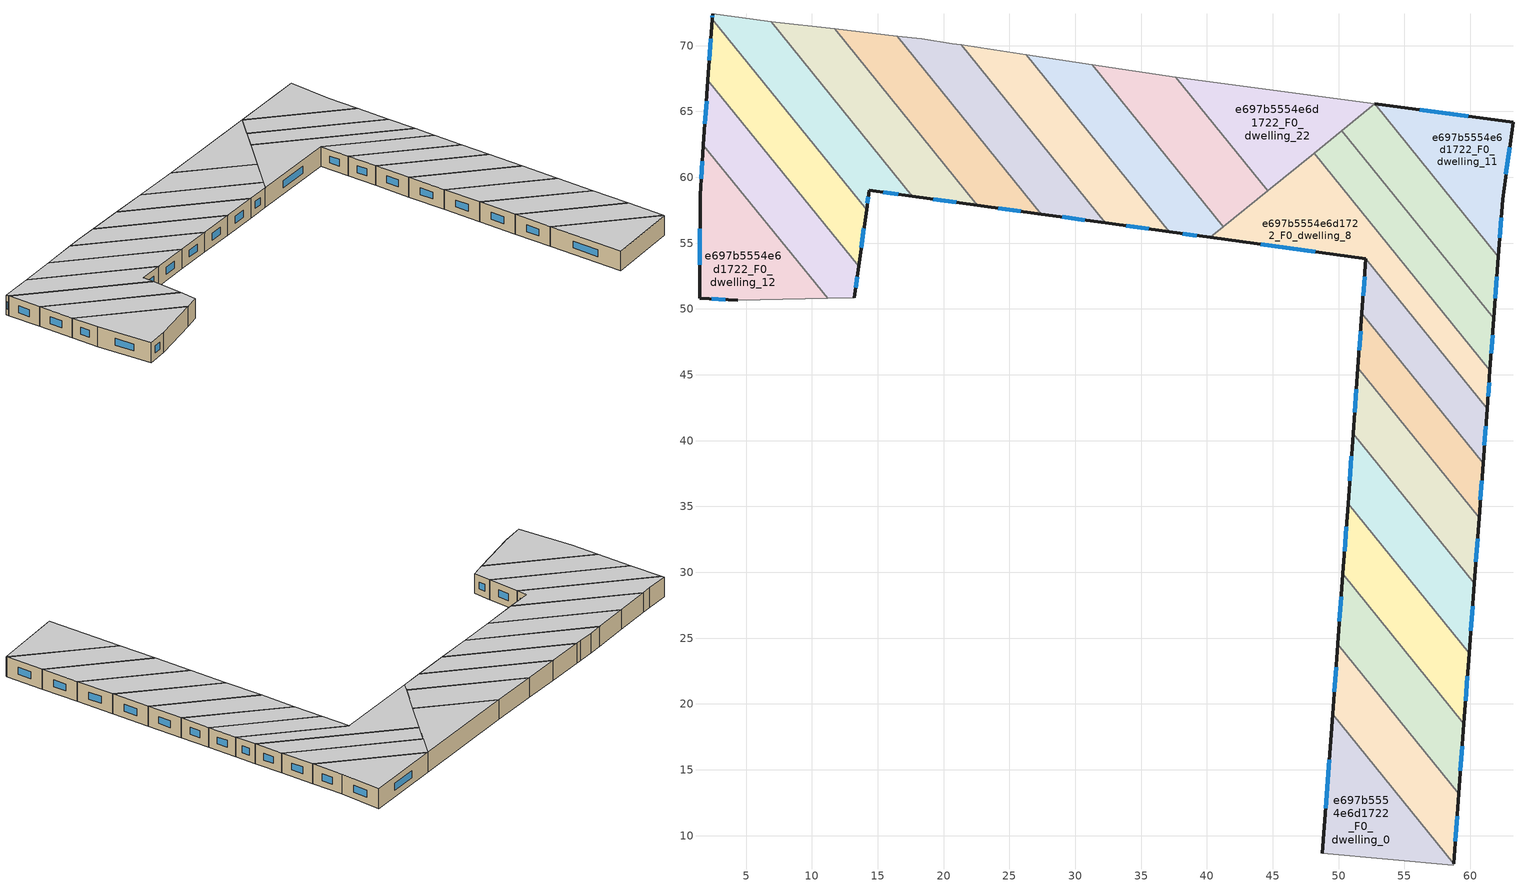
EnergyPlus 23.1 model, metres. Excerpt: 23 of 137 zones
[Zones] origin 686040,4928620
e697b5554e6d1722_F0_dwelling_0
 floor ground (EU_floor_Construction): 49.54,19.21 58.73,7.86 58.72,7.76 48.77,8.65 z0
 wall outside (EU_wall_Construction): 49.54,19.21 48.77,8.65 z0:3
 wall to e697b5554e6d1722_F0_dwelling_1 (EU_wall_Construction): 58.73,7.86 49.54,19.21 z0:3
 wall adiabatic (EU_wall_Construction): 48.77,8.65 58.72,7.76 58.73,7.86 z0:3
 window (EU_Window_Construction): 49.29,15.77 49.02,12.08 z0.98:2.02
 ceiling to e697b5554e6d1722_F1_dwelling_0 (EU_floor_Construction): 58.72,7.76 58.73,7.86 49.54,19.21 48.77,8.65 z3
e697b5554e6d1722_F0_dwelling_1
 floor ground (EU_floor_Construction): 49.93,24.54 59.12,13.19 58.73,7.86 49.54,19.21 z0
 wall outside (EU_wall_Construction): 58.73,7.86 59.12,13.19 / 49.93,24.54 49.54,19.21 z0:3
 wall to e697b5554e6d1722_F0_dwelling_2 (EU_wall_Construction): 59.12,13.19 49.93,24.54 z0:3
 window (EU_Window_Construction): 58.86,9.59 58.99,11.46 / 49.81,22.81 49.67,20.94 z0.98:2.02
 ceiling to e697b5554e6d1722_F1_dwelling_1 (EU_floor_Construction): 58.73,7.86 59.12,13.19 49.93,24.54 49.54,19.21 z3
e697b5554e6d1722_F0_dwelling_10
 floor ground (EU_floor_Construction): 52.75,65.57 62.13,53.98 61.78,49.3 50.25,63.54 z0
 wall outside (EU_wall_Construction): 61.78,49.3 62.13,53.98 z0:3
 wall to e697b5554e6d1722_F0_dwelling_11 (EU_wall_Construction): 62.13,53.98 52.75,65.57 z0:3
 wall to e697b5554e6d1722_F0_dwelling_9 (EU_wall_Construction): 50.25,63.54 61.78,49.3 z0:3
 wall to e697b5554e6d1722_F0_dwelling_22 (EU_wall_Construction): 52.75,65.57 50.25,63.54 z0:3
 window (EU_Window_Construction): 61.9,50.82 62.02,52.46 z0.98:2.02
 ceiling to e697b5554e6d1722_F1_dwelling_10 (EU_floor_Construction): 61.78,49.3 62.13,53.98 52.75,65.57 50.25,63.54 z3
e697b5554e6d1722_F0_dwelling_11
 floor ground (EU_floor_Construction): 63.24,64.17 62.45,58.34 62.13,53.98 52.75,65.57 z0
 wall outside (EU_wall_Construction): 62.13,53.98 62.45,58.34 63.24,64.17 52.76,65.57 z0:3
 window (EU_Window_Construction): 59.83,64.62 56.17,65.11 / 62.71,60.24 62.98,62.27 / 62.23,55.4 62.35,56.93 z0.98:2.02
 ceiling to e697b5554e6d1722_F1_dwelling_11 (EU_floor_Construction): 62.13,53.98 62.45,58.34 63.24,64.17 52.75,65.57 z3
e697b5554e6d1722_F0_dwelling_12
 floor ground (EU_floor_Construction): 1.76,62.45 11.19,50.8 4.36,50.66 1.46,50.83 1.5,58.65 z0
 wall outside (EU_wall_Construction): 1.76,62.45 1.5,58.65 1.46,50.83 4.36,50.66 z0:3
 wall to e697b5554e6d1722_F0_dwelling_13 (EU_wall_Construction): 11.19,50.8 1.76,62.45 z0:3
 wall adiabatic (EU_wall_Construction): 4.36,50.66 11.19,50.8 z0:3
 window (EU_Window_Construction): 1.68,61.21 1.59,59.88 / 2.4,50.77 3.42,50.71 / 1.49,56.1 1.47,53.37 z0.98:2.02
 ceiling to e697b5554e6d1722_F1_dwelling_12 (EU_floor_Construction): 11.19,50.8 1.76,62.45 1.5,58.65 1.46,50.83 4.36,50.66 z3
e697b5554e6d1722_F0_dwelling_13
 floor ground (EU_floor_Construction): 2.1,67.38 13.55,53.24 13.22,50.85 11.19,50.8 1.76,62.45 z0
 wall outside (EU_wall_Construction): 2.1,67.38 1.76,62.45 / 13.22,50.85 13.55,53.24 z0:3
 wall to e697b5554e6d1722_F0_dwelling_14 (EU_wall_Construction): 13.55,53.24 2.1,67.38 z0:3
 wall adiabatic (EU_wall_Construction): 11.19,50.8 13.22,50.85 z0:3
 window (EU_Window_Construction): 1.99,65.77 1.87,64.05 / 13.33,51.62 13.44,52.46 z0.98:2.02
 ceiling to e697b5554e6d1722_F1_dwelling_13 (EU_floor_Construction): 13.22,50.85 13.55,53.24 2.1,67.38 1.76,62.45 11.19,50.8 z3
e697b5554e6d1722_F0_dwelling_14
 floor ground (EU_floor_Construction): 2.42,72.01 14.15,57.53 13.55,53.24 2.1,67.38 z0
 wall outside (EU_wall_Construction): 13.55,53.24 14.15,57.53 / 2.42,72.01 2.1,67.38 z0:3
 wall to e697b5554e6d1722_F0_dwelling_15 (EU_wall_Construction): 14.15,57.53 2.42,72.01 z0:3
 window (EU_Window_Construction): 13.75,54.63 13.95,56.14 / 2.32,70.51 2.21,68.89 z0.98:2.02
 ceiling to e697b5554e6d1722_F1_dwelling_14 (EU_floor_Construction): 13.55,53.24 14.15,57.53 2.42,72.01 2.1,67.38 z3
e697b5554e6d1722_F0_dwelling_15
 floor ground (EU_floor_Construction): 6.89,71.83 17.63,58.56 14.35,59.02 14.15,57.53 2.42,72.01 2.45,72.42 5.53,71.99 z0
 wall outside (EU_wall_Construction): 2.45,72.42 2.42,72.01 / 14.15,57.53 14.35,59.02 17.63,58.56 z0:3
 wall adiabatic (EU_wall_Construction): 6.89,71.83 5.53,71.99 2.45,72.42 z0:3
 wall to e697b5554e6d1722_F0_dwelling_16 (EU_wall_Construction): 17.63,58.56 6.89,71.83 z0:3
 window (EU_Window_Construction): 2.44,72.29 2.43,72.15 / 15.42,58.87 16.56,58.71 / 14.21,58.02 14.28,58.53 z0.98:2.02
 ceiling to e697b5554e6d1722_F1_dwelling_15 (EU_floor_Construction): 17.63,58.56 6.89,71.83 5.53,71.99 2.45,72.42 2.42,72.01 14.15,57.53 14.35,59.02 z3
e697b5554e6d1722_F0_dwelling_16
 floor ground (EU_floor_Construction): 11.71,71.27 22.55,57.88 17.63,58.56 6.89,71.83 z0
 wall outside (EU_wall_Construction): 17.63,58.56 22.55,57.88 z0:3
 wall to e697b5554e6d1722_F0_dwelling_17 (EU_wall_Construction): 22.55,57.88 11.71,71.27 z0:3
 wall adiabatic (EU_wall_Construction): 11.71,71.27 6.89,71.83 z0:3
 window (EU_Window_Construction): 19.23,58.34 20.95,58.1 z0.98:2.02
 ceiling to e697b5554e6d1722_F1_dwelling_16 (EU_floor_Construction): 22.55,57.88 11.71,71.27 6.89,71.83 17.63,58.56 z3
e697b5554e6d1722_F0_dwelling_17
 floor ground (EU_floor_Construction): 16.49,70.72 27.43,57.21 22.55,57.88 11.71,71.27 z0
 wall outside (EU_wall_Construction): 22.55,57.88 27.43,57.21 z0:3
 wall to e697b5554e6d1722_F0_dwelling_18 (EU_wall_Construction): 27.43,57.21 16.49,70.72 z0:3
 wall adiabatic (EU_wall_Construction): 16.49,70.72 11.71,71.27 z0:3
 window (EU_Window_Construction): 24.14,57.66 25.85,57.42 z0.98:2.02
 ceiling to e697b5554e6d1722_F1_dwelling_17 (EU_floor_Construction): 27.43,57.21 16.49,70.72 11.71,71.27 22.55,57.88 z3
e697b5554e6d1722_F0_dwelling_18
 floor ground (EU_floor_Construction): 21.34,70.05 32.28,56.53 27.43,57.21 16.49,70.72 18.35,70.51 20.64,70.16 z0
 wall outside (EU_wall_Construction): 27.43,57.21 32.28,56.53 z0:3
 wall adiabatic (EU_wall_Construction): 21.34,70.05 20.64,70.16 18.35,70.51 16.49,70.72 z0:3
 wall to e697b5554e6d1722_F0_dwelling_19 (EU_wall_Construction): 32.28,56.53 21.34,70.05 z0:3
 window (EU_Window_Construction): 29.01,56.99 30.7,56.75 z0.98:2.02
 ceiling to e697b5554e6d1722_F1_dwelling_18 (EU_floor_Construction): 32.28,56.53 21.34,70.05 20.64,70.16 18.35,70.51 16.49,70.72 27.43,57.21 z3
e697b5554e6d1722_F0_dwelling_19
 floor ground (EU_floor_Construction): 26.26,69.31 37.15,55.86 32.28,56.53 21.34,70.05 z0
 wall outside (EU_wall_Construction): 32.28,56.53 37.15,55.86 z0:3
 wall to e697b5554e6d1722_F0_dwelling_20 (EU_wall_Construction): 37.15,55.86 26.26,69.31 z0:3
 wall adiabatic (EU_wall_Construction): 26.26,69.31 21.34,70.05 z0:3
 window (EU_Window_Construction): 33.86,56.32 35.56,56.08 z0.98:2.02
 ceiling to e697b5554e6d1722_F1_dwelling_19 (EU_floor_Construction): 37.15,55.86 26.26,69.31 21.34,70.05 32.28,56.53 z3
e697b5554e6d1722_F0_dwelling_2
 floor ground (EU_floor_Construction): 50.32,29.87 59.51,18.52 59.12,13.19 49.93,24.54 z0
 wall outside (EU_wall_Construction): 59.12,13.19 59.51,18.52 / 50.32,29.87 49.93,24.54 z0:3
 wall to e697b5554e6d1722_F0_dwelling_3 (EU_wall_Construction): 59.51,18.52 50.32,29.87 z0:3
 window (EU_Window_Construction): 59.25,14.92 59.39,16.78 / 50.2,28.14 50.06,26.28 z0.98:2.02
 ceiling to e697b5554e6d1722_F1_dwelling_2 (EU_floor_Construction): 59.12,13.19 59.51,18.52 50.32,29.87 49.93,24.54 z3
e697b5554e6d1722_F0_dwelling_20
 floor ground (EU_floor_Construction): 31.28,68.56 41.24,56.25 40.23,55.43 37.15,55.86 26.26,69.31 z0
 wall outside (EU_wall_Construction): 37.15,55.86 40.23,55.43 z0:3
 wall adiabatic (EU_wall_Construction): 31.28,68.56 26.26,69.31 z0:3
 wall to e697b5554e6d1722_F0_dwelling_21 (EU_wall_Construction): 41.24,56.25 31.28,68.56 z0:3
 wall to e697b5554e6d1722_F0_dwelling_8 (EU_wall_Construction): 40.23,55.43 41.24,56.25 z0:3
 window (EU_Window_Construction): 38.15,55.72 39.23,55.57 z0.98:2.02
 ceiling to e697b5554e6d1722_F1_dwelling_20 (EU_floor_Construction): 41.24,56.25 31.28,68.56 26.26,69.31 37.15,55.86 40.23,55.43 z3
e697b5554e6d1722_F0_dwelling_21
 floor ground (EU_floor_Construction): 37.61,67.61 44.6,58.97 41.24,56.25 31.28,68.56 z0
 wall to e697b5554e6d1722_F0_dwelling_22 (EU_wall_Construction): 44.6,58.97 37.61,67.61 z0:3
 wall adiabatic (EU_wall_Construction): 37.61,67.61 31.28,68.56 z0:3
 wall to e697b5554e6d1722_F0_dwelling_8 (EU_wall_Construction): 41.24,56.25 44.6,58.97 z0:3
 ceiling to e697b5554e6d1722_F1_dwelling_21 (EU_floor_Construction): 44.6,58.97 37.61,67.61 31.28,68.56 41.24,56.25 z3
e697b5554e6d1722_F0_dwelling_22
 floor ground (EU_floor_Construction): 52.76,65.57 44.6,58.97 37.61,67.61 z0
 wall adiabatic (EU_wall_Construction): 52.76,65.57 37.62,67.61 z0:3
 wall to e697b5554e6d1722_F0_dwelling_9 (EU_wall_Construction): 48.15,61.84 50.25,63.54 z0:3
 wall to e697b5554e6d1722_F0_dwelling_8 (EU_wall_Construction): 44.6,58.97 48.15,61.84 z0:3
 ceiling to e697b5554e6d1722_F1_dwelling_22 (EU_floor_Construction): 52.76,65.57 37.62,67.61 44.6,58.97 z3
e697b5554e6d1722_F0_dwelling_3
 floor ground (EU_floor_Construction): 50.71,35.2 59.91,23.84 59.51,18.52 50.32,29.87 z0
 wall outside (EU_wall_Construction): 59.51,18.52 59.91,23.84 / 50.71,35.2 50.32,29.87 z0:3
 wall to e697b5554e6d1722_F0_dwelling_4 (EU_wall_Construction): 59.91,23.84 50.71,35.2 z0:3
 window (EU_Window_Construction): 59.64,20.25 59.78,22.11 / 50.59,33.47 50.45,31.61 z0.98:2.02
 ceiling to e697b5554e6d1722_F1_dwelling_3 (EU_floor_Construction): 59.51,18.52 59.91,23.84 50.71,35.2 50.32,29.87 z3
e697b5554e6d1722_F0_dwelling_4
 floor ground (EU_floor_Construction): 51.1,40.53 60.3,29.17 59.91,23.84 50.71,35.2 z0
 wall outside (EU_wall_Construction): 59.91,23.84 60.3,29.17 / 51.1,40.53 50.71,35.2 z0:3
 wall to e697b5554e6d1722_F0_dwelling_5 (EU_wall_Construction): 60.3,29.17 51.1,40.53 z0:3
 window (EU_Window_Construction): 60.03,25.57 60.17,27.44 / 50.97,38.8 50.84,36.93 z0.98:2.02
 ceiling to e697b5554e6d1722_F1_dwelling_4 (EU_floor_Construction): 59.91,23.84 60.3,29.17 51.1,40.53 50.71,35.2 z3
e697b5554e6d1722_F0_dwelling_5
 floor ground (EU_floor_Construction): 51.47,45.52 60.67,34.16 60.3,29.17 51.1,40.53 z0
 wall outside (EU_wall_Construction): 60.3,29.17 60.67,34.16 / 51.47,45.52 51.1,40.53 z0:3
 wall to e697b5554e6d1722_F0_dwelling_6 (EU_wall_Construction): 60.67,34.16 51.47,45.52 z0:3
 window (EU_Window_Construction): 60.42,30.79 60.55,32.53 / 51.35,43.9 51.22,42.15 z0.98:2.02
 ceiling to e697b5554e6d1722_F1_dwelling_5 (EU_floor_Construction): 60.3,29.17 60.67,34.16 51.47,45.52 51.1,40.53 z3
e697b5554e6d1722_F0_dwelling_6
 floor ground (EU_floor_Construction): 51.77,49.67 60.97,38.3 60.67,34.16 51.47,45.52 z0
 wall outside (EU_wall_Construction): 60.67,34.16 60.97,38.3 / 51.77,49.67 51.47,45.52 z0:3
 wall to e697b5554e6d1722_F0_dwelling_7 (EU_wall_Construction): 60.97,38.3 51.77,49.67 z0:3
 window (EU_Window_Construction): 60.77,35.5 60.87,36.95 / 51.67,48.32 51.56,46.87 z0.98:2.02
 ceiling to e697b5554e6d1722_F1_dwelling_6 (EU_floor_Construction): 60.67,34.16 60.97,38.3 51.77,49.67 51.47,45.52 z3
e697b5554e6d1722_F0_dwelling_7
 floor ground (EU_floor_Construction): 52.07,53.79 61.28,42.42 60.97,38.3 51.77,49.67 z0
 wall outside (EU_wall_Construction): 60.97,38.3 61.28,42.42 / 52.07,53.79 51.77,49.67 z0:3
 wall to e697b5554e6d1722_F0_dwelling_8 (EU_wall_Construction): 61.28,42.42 52.07,53.79 z0:3
 window (EU_Window_Construction): 61.07,39.64 61.18,41.08 / 51.97,52.45 51.87,51.01 z0.98:2.02
 ceiling to e697b5554e6d1722_F1_dwelling_7 (EU_floor_Construction): 60.97,38.3 61.28,42.42 52.07,53.79 51.77,49.67 z3
e697b5554e6d1722_F0_dwelling_8
 floor ground (EU_floor_Construction): 52.07,53.79 40.23,55.43 48.15,61.84 61.49,45.36 61.28,42.42 z0
 wall outside (EU_wall_Construction): 61.28,42.42 61.49,45.36 / 40.23,55.43 52.07,53.79 z0:3
 wall to e697b5554e6d1722_F0_dwelling_9 (EU_wall_Construction): 61.49,45.36 48.15,61.84 z0:3
 window (EU_Window_Construction): 61.35,43.38 61.42,44.41 / 44.08,54.9 48.22,54.33 z0.98:2.02
 ceiling to e697b5554e6d1722_F1_dwelling_8 (EU_floor_Construction): 61.28,42.42 61.49,45.36 48.15,61.84 40.23,55.43 52.07,53.79 z3
e697b5554e6d1722_F0_dwelling_9
 floor ground (EU_floor_Construction): 50.25,63.54 61.78,49.3 61.49,45.36 48.15,61.84 z0
 wall outside (EU_wall_Construction): 61.49,45.36 61.78,49.3 z0:3
 window (EU_Window_Construction): 61.59,46.64 61.69,48.02 z0.98:2.02
 ceiling to e697b5554e6d1722_F1_dwelling_9 (EU_floor_Construction): 61.49,45.36 61.78,49.3 50.25,63.54 48.15,61.84 z3
[Building]
EU S2 Campaign: North Axis=0; Terrain=City; Solar Distribution=FullExterior
[Site:Location]
Bologna: Latitude=44.5; Longitude=11.25; Time Zone=1; Elevation=37
[SizingPeriod:WeatherFileDays]
AnnualSizingPeriod: Begin Month=1; Begin Day of Month=1; End Month=12; End Day of Month=31; Day of Week for Start Day=Monday; Use Weather File Daylight Saving Period=No; Use Weather File Rain and Snow Indicators=No
[MATERIAL]
EU_InternalMass_Material: Roughness=MediumRough; Thickness=0.1; Conductivity=1; Density=1800; Specific Heat=900; Thermal Absorptance=0.9; Solar Absorptance=0.7; Visible Absorptance=0.7
[MATERIAL:NOMASS] Roughness=MediumRough; Thermal Absorptance=0.9; Solar Absorptance=0.7; Visible Absorptance=0.7
Name | Thermal Resistance
EU_wall_NoMass | 0.905828
EU_floor_NoMass | 0.67114
[WINDOWMATERIAL:SIMPLEGLAZINGSYSTEM]
EU_Window_SimpleGlazing: UFactor=4.52486; Solar Heat Gain Coefficient=0.85; Visible Transmittance=0.85
[CONSTRUCTION]
EU_wall_Construction: EU_wall_NoMass
EU_floor_Construction: EU_floor_NoMass
EU_Window_Construction: EU_Window_SimpleGlazing
EU_InternalMass_Construction: EU_InternalMass_Material
[ZONE] Type=1; Multiplier=1; Ceiling Height=autocalculate; Floor Area=autocalculate; Part of Total Floor Area=Yes
Name | Volume
e697b5554e6d1722_F0_dwelling_0 | 160.267
e697b5554e6d1722_F0_dwelling_1 | 160.266
e697b5554e6d1722_F0_dwelling_10 | 160.239
e697b5554e6d1722_F0_dwelling_11 | 160.164
e697b5554e6d1722_F0_dwelling_12 | 174.817
e697b5554e6d1722_F0_dwelling_13 | 174.819
e697b5554e6d1722_F0_dwelling_14 | 174.888
e697b5554e6d1722_F0_dwelling_15 | 174.769
e697b5554e6d1722_F0_dwelling_16 | 174.84
e697b5554e6d1722_F0_dwelling_17 | 174.859
e697b5554e6d1722_F0_dwelling_18 | 174.773
e697b5554e6d1722_F0_dwelling_19 | 174.882
e697b5554e6d1722_F0_dwelling_2 | 160.263
e697b5554e6d1722_F0_dwelling_20 | 174.79
e697b5554e6d1722_F0_dwelling_21 | 174.831
e697b5554e6d1722_F0_dwelling_22 | 174.839
e697b5554e6d1722_F0_dwelling_3 | 160.25
e697b5554e6d1722_F0_dwelling_4 | 160.26
e697b5554e6d1722_F0_dwelling_5 | 150.267
e697b5554e6d1722_F0_dwelling_6 | 124.657
e697b5554e6d1722_F0_dwelling_7 | 124.342
e697b5554e6d1722_F0_dwelling_8 | 241.764
e697b5554e6d1722_F0_dwelling_9 | 160.282
[INTERNALMASS] Construction=EU_InternalMass_Construction
Name | Zone or ZoneList | Surface Area
e697b5554e6d1722_F0_dwelling_0_EU_InternalMass | e697b5554e6d1722_F0_dwelling_0 | 53.4221
e697b5554e6d1722_F0_dwelling_1_EU_InternalMass | e697b5554e6d1722_F0_dwelling_1 | 53.4221
e697b5554e6d1722_F0_dwelling_2_EU_InternalMass | e697b5554e6d1722_F0_dwelling_2 | 53.4213
e697b5554e6d1722_F0_dwelling_3_EU_InternalMass | e697b5554e6d1722_F0_dwelling_3 | 53.4165
e697b5554e6d1722_F0_dwelling_4_EU_InternalMass | e697b5554e6d1722_F0_dwelling_4 | 53.42
e697b5554e6d1722_F0_dwelling_5_EU_InternalMass | e697b5554e6d1722_F0_dwelling_5 | 50.0892
e697b5554e6d1722_F0_dwelling_6_EU_InternalMass | e697b5554e6d1722_F0_dwelling_6 | 41.5522
e697b5554e6d1722_F0_dwelling_7_EU_InternalMass | e697b5554e6d1722_F0_dwelling_7 | 41.4473
e697b5554e6d1722_F0_dwelling_8_EU_InternalMass | e697b5554e6d1722_F0_dwelling_8 | 80.5861
e697b5554e6d1722_F0_dwelling_9_EU_InternalMass | e697b5554e6d1722_F0_dwelling_9 | 53.4278
e697b5554e6d1722_F0_dwelling_10_EU_InternalMass | e697b5554e6d1722_F0_dwelling_10 | 53.4126
e697b5554e6d1722_F0_dwelling_11_EU_InternalMass | e697b5554e6d1722_F0_dwelling_11 | 53.4191
e697b5554e6d1722_F0_dwelling_12_EU_InternalMass | e697b5554e6d1722_F0_dwelling_12 | 58.2727
e697b5554e6d1722_F0_dwelling_13_EU_InternalMass | e697b5554e6d1722_F0_dwelling_13 | 58.2731
e697b5554e6d1722_F0_dwelling_14_EU_InternalMass | e697b5554e6d1722_F0_dwelling_14 | 58.2963
e697b5554e6d1722_F0_dwelling_15_EU_InternalMass | e697b5554e6d1722_F0_dwelling_15 | 58.2557
e697b5554e6d1722_F0_dwelling_16_EU_InternalMass | e697b5554e6d1722_F0_dwelling_16 | 58.2802
e697b5554e6d1722_F0_dwelling_17_EU_InternalMass | e697b5554e6d1722_F0_dwelling_17 | 58.2859
e697b5554e6d1722_F0_dwelling_18_EU_InternalMass | e697b5554e6d1722_F0_dwelling_18 | 58.2579
e697b5554e6d1722_F0_dwelling_19_EU_InternalMass | e697b5554e6d1722_F0_dwelling_19 | 58.294
e697b5554e6d1722_F0_dwelling_20_EU_InternalMass | e697b5554e6d1722_F0_dwelling_20 | 58.2632
e697b5554e6d1722_F0_dwelling_21_EU_InternalMass | e697b5554e6d1722_F0_dwelling_21 | 58.277
e697b5554e6d1722_F0_dwelling_22_EU_InternalMass | e697b5554e6d1722_F0_dwelling_22 | 58.2782
[OTHEREQUIPMENT] Fuel Type=Electricity; Design Level Calculation Method=Watts/Area; Power per Zone Floor Area=1; Fraction Latent=0; Fraction Radiant=0; Fraction Lost=0; Carbon Dioxide Generation Rate=0; EndUse Subcategory=EU_Step8_InternalGains
Name | Zone or ZoneList or Space or SpaceList | Schedule
EU_Step8_InternalGain_e697b5554e6d1722_F0_dwelling_0_f000 | e697b5554e6d1722_F0_dwelling_0 | EU_Step8_GainSchedule_e697b5554e6d1722_F0_dwelling_0_f000
EU_Step8_InternalGain_e697b5554e6d1722_F0_dwelling_1_f000 | e697b5554e6d1722_F0_dwelling_1 | EU_Step8_GainSchedule_e697b5554e6d1722_F0_dwelling_1_f000
EU_Step8_InternalGain_e697b5554e6d1722_F0_dwelling_2_f000 | e697b5554e6d1722_F0_dwelling_2 | EU_Step8_GainSchedule_e697b5554e6d1722_F0_dwelling_2_f000
EU_Step8_InternalGain_e697b5554e6d1722_F0_dwelling_3_f000 | e697b5554e6d1722_F0_dwelling_3 | EU_Step8_GainSchedule_e697b5554e6d1722_F0_dwelling_3_f000
EU_Step8_InternalGain_e697b5554e6d1722_F0_dwelling_4_f000 | e697b5554e6d1722_F0_dwelling_4 | EU_Step8_GainSchedule_e697b5554e6d1722_F0_dwelling_4_f000
EU_Step8_InternalGain_e697b5554e6d1722_F0_dwelling_5_f000 | e697b5554e6d1722_F0_dwelling_5 | EU_Step8_GainSchedule_e697b5554e6d1722_F0_dwelling_5_f000
EU_Step8_InternalGain_e697b5554e6d1722_F0_dwelling_6_f000 | e697b5554e6d1722_F0_dwelling_6 | EU_Step8_GainSchedule_e697b5554e6d1722_F0_dwelling_6_f000
EU_Step8_InternalGain_e697b5554e6d1722_F0_dwelling_7_f000 | e697b5554e6d1722_F0_dwelling_7 | EU_Step8_GainSchedule_e697b5554e6d1722_F0_dwelling_7_f000
EU_Step8_InternalGain_e697b5554e6d1722_F0_dwelling_8_f000 | e697b5554e6d1722_F0_dwelling_8 | EU_Step8_GainSchedule_e697b5554e6d1722_F0_dwelling_8_f000
EU_Step8_InternalGain_e697b5554e6d1722_F0_dwelling_9_f000 | e697b5554e6d1722_F0_dwelling_9 | EU_Step8_GainSchedule_e697b5554e6d1722_F0_dwelling_9_f000
EU_Step8_InternalGain_e697b5554e6d1722_F0_dwelling_10_f000 | e697b5554e6d1722_F0_dwelling_10 | EU_Step8_GainSchedule_e697b5554e6d1722_F0_dwelling_10_f000
EU_Step8_InternalGain_e697b5554e6d1722_F0_dwelling_11_f000 | e697b5554e6d1722_F0_dwelling_11 | EU_Step8_GainSchedule_e697b5554e6d1722_F0_dwelling_11_f000
EU_Step8_InternalGain_e697b5554e6d1722_F0_dwelling_12_f000 | e697b5554e6d1722_F0_dwelling_12 | EU_Step8_GainSchedule_e697b5554e6d1722_F0_dwelling_12_f000
EU_Step8_InternalGain_e697b5554e6d1722_F0_dwelling_13_f000 | e697b5554e6d1722_F0_dwelling_13 | EU_Step8_GainSchedule_e697b5554e6d1722_F0_dwelling_13_f000
EU_Step8_InternalGain_e697b5554e6d1722_F0_dwelling_14_f000 | e697b5554e6d1722_F0_dwelling_14 | EU_Step8_GainSchedule_e697b5554e6d1722_F0_dwelling_14_f000
EU_Step8_InternalGain_e697b5554e6d1722_F0_dwelling_15_f000 | e697b5554e6d1722_F0_dwelling_15 | EU_Step8_GainSchedule_e697b5554e6d1722_F0_dwelling_15_f000
EU_Step8_InternalGain_e697b5554e6d1722_F0_dwelling_16_f000 | e697b5554e6d1722_F0_dwelling_16 | EU_Step8_GainSchedule_e697b5554e6d1722_F0_dwelling_16_f000
EU_Step8_InternalGain_e697b5554e6d1722_F0_dwelling_17_f000 | e697b5554e6d1722_F0_dwelling_17 | EU_Step8_GainSchedule_e697b5554e6d1722_F0_dwelling_17_f000
EU_Step8_InternalGain_e697b5554e6d1722_F0_dwelling_18_f000 | e697b5554e6d1722_F0_dwelling_18 | EU_Step8_GainSchedule_e697b5554e6d1722_F0_dwelling_18_f000
EU_Step8_InternalGain_e697b5554e6d1722_F0_dwelling_19_f000 | e697b5554e6d1722_F0_dwelling_19 | EU_Step8_GainSchedule_e697b5554e6d1722_F0_dwelling_19_f000
EU_Step8_InternalGain_e697b5554e6d1722_F0_dwelling_20_f000 | e697b5554e6d1722_F0_dwelling_20 | EU_Step8_GainSchedule_e697b5554e6d1722_F0_dwelling_20_f000
EU_Step8_InternalGain_e697b5554e6d1722_F0_dwelling_21_f000 | e697b5554e6d1722_F0_dwelling_21 | EU_Step8_GainSchedule_e697b5554e6d1722_F0_dwelling_21_f000
EU_Step8_InternalGain_e697b5554e6d1722_F0_dwelling_22_f000 | e697b5554e6d1722_F0_dwelling_22 | EU_Step8_GainSchedule_e697b5554e6d1722_F0_dwelling_22_f000
[ZONEVENTILATION:DESIGNFLOWRATE] Schedule=EU_AlwaysOn; Design Flow Rate Calculation Method=AirChanges/Hour; Air Changes per Hour=0.73129; Ventilation Type=Natural; Fan Pressure Rise=0; Fan Total Efficiency=1; Constant Term Coefficient=1; Temperature Term Coefficient=0; Velocity Term Coefficient=0; Velocity Squared Term Coefficient=0; Minimum Indoor Temperature=-100; Maximum Indoor Temperature=100; Delta Temperature=-100; Minimum Outdoor Temperature=-100; Maximum Outdoor Temperature=100; Maximum Wind Speed=40
Name | Zone or ZoneList or Space or SpaceList
EU_ConstantAir_e697b5554e6d1722_F0_dwelling_0 | e697b5554e6d1722_F0_dwelling_0
EU_ConstantAir_e697b5554e6d1722_F0_dwelling_1 | e697b5554e6d1722_F0_dwelling_1
EU_ConstantAir_e697b5554e6d1722_F0_dwelling_2 | e697b5554e6d1722_F0_dwelling_2
EU_ConstantAir_e697b5554e6d1722_F0_dwelling_3 | e697b5554e6d1722_F0_dwelling_3
EU_ConstantAir_e697b5554e6d1722_F0_dwelling_4 | e697b5554e6d1722_F0_dwelling_4
EU_ConstantAir_e697b5554e6d1722_F0_dwelling_5 | e697b5554e6d1722_F0_dwelling_5
EU_ConstantAir_e697b5554e6d1722_F0_dwelling_6 | e697b5554e6d1722_F0_dwelling_6
EU_ConstantAir_e697b5554e6d1722_F0_dwelling_7 | e697b5554e6d1722_F0_dwelling_7
EU_ConstantAir_e697b5554e6d1722_F0_dwelling_8 | e697b5554e6d1722_F0_dwelling_8
EU_ConstantAir_e697b5554e6d1722_F0_dwelling_9 | e697b5554e6d1722_F0_dwelling_9
EU_ConstantAir_e697b5554e6d1722_F0_dwelling_10 | e697b5554e6d1722_F0_dwelling_10
EU_ConstantAir_e697b5554e6d1722_F0_dwelling_11 | e697b5554e6d1722_F0_dwelling_11
EU_ConstantAir_e697b5554e6d1722_F0_dwelling_12 | e697b5554e6d1722_F0_dwelling_12
EU_ConstantAir_e697b5554e6d1722_F0_dwelling_13 | e697b5554e6d1722_F0_dwelling_13
EU_ConstantAir_e697b5554e6d1722_F0_dwelling_14 | e697b5554e6d1722_F0_dwelling_14
EU_ConstantAir_e697b5554e6d1722_F0_dwelling_15 | e697b5554e6d1722_F0_dwelling_15
EU_ConstantAir_e697b5554e6d1722_F0_dwelling_16 | e697b5554e6d1722_F0_dwelling_16
EU_ConstantAir_e697b5554e6d1722_F0_dwelling_17 | e697b5554e6d1722_F0_dwelling_17
EU_ConstantAir_e697b5554e6d1722_F0_dwelling_18 | e697b5554e6d1722_F0_dwelling_18
EU_ConstantAir_e697b5554e6d1722_F0_dwelling_19 | e697b5554e6d1722_F0_dwelling_19
EU_ConstantAir_e697b5554e6d1722_F0_dwelling_20 | e697b5554e6d1722_F0_dwelling_20
EU_ConstantAir_e697b5554e6d1722_F0_dwelling_21 | e697b5554e6d1722_F0_dwelling_21
EU_ConstantAir_e697b5554e6d1722_F0_dwelling_22 | e697b5554e6d1722_F0_dwelling_22
[HVACTEMPLATE:THERMOSTAT] Constant Heating Setpoint=20; Constant Cooling Setpoint=50
EU_HeatOnly_e697b5554e6d1722_F0_dwelling_0; EU_HeatOnly_e697b5554e6d1722_F0_dwelling_1; EU_HeatOnly_e697b5554e6d1722_F0_dwelling_2; EU_HeatOnly_e697b5554e6d1722_F0_dwelling_3; EU_HeatOnly_e697b5554e6d1722_F0_dwelling_4; EU_HeatOnly_e697b5554e6d1722_F0_dwelling_5; EU_HeatOnly_e697b5554e6d1722_F0_dwelling_6; EU_HeatOnly_e697b5554e6d1722_F0_dwelling_7; EU_HeatOnly_e697b5554e6d1722_F0_dwelling_8; EU_HeatOnly_e697b5554e6d1722_F0_dwelling_9; EU_HeatOnly_e697b5554e6d1722_F0_dwelling_10; EU_HeatOnly_e697b5554e6d1722_F0_dwelling_11; EU_HeatOnly_e697b5554e6d1722_F0_dwelling_12; EU_HeatOnly_e697b5554e6d1722_F0_dwelling_13; EU_HeatOnly_e697b5554e6d1722_F0_dwelling_14; EU_HeatOnly_e697b5554e6d1722_F0_dwelling_15; EU_HeatOnly_e697b5554e6d1722_F0_dwelling_16; EU_HeatOnly_e697b5554e6d1722_F0_dwelling_17; EU_HeatOnly_e697b5554e6d1722_F0_dwelling_18; EU_HeatOnly_e697b5554e6d1722_F0_dwelling_19; EU_HeatOnly_e697b5554e6d1722_F0_dwelling_20; EU_HeatOnly_e697b5554e6d1722_F0_dwelling_21; EU_HeatOnly_e697b5554e6d1722_F0_dwelling_22; EU_HeatOnly_e697b5554e6d1722_F1_dwelling_0; EU_HeatOnly_e697b5554e6d1722_F1_dwelling_1; EU_HeatOnly_e697b5554e6d1722_F1_dwelling_2; EU_HeatOnly_e697b5554e6d1722_F1_dwelling_3; EU_HeatOnly_e697b5554e6d1722_F1_dwelling_4; EU_HeatOnly_e697b5554e6d1722_F1_dwelling_5; EU_HeatOnly_e697b5554e6d1722_F1_dwelling_6; EU_HeatOnly_e697b5554e6d1722_F1_dwelling_7; EU_HeatOnly_e697b5554e6d1722_F1_dwelling_8; EU_HeatOnly_e697b5554e6d1722_F1_dwelling_9; EU_HeatOnly_e697b5554e6d1722_F1_dwelling_10; EU_HeatOnly_e697b5554e6d1722_F1_dwelling_11; EU_HeatOnly_e697b5554e6d1722_F1_dwelling_12; EU_HeatOnly_e697b5554e6d1722_F1_dwelling_13; EU_HeatOnly_e697b5554e6d1722_F1_dwelling_14; EU_HeatOnly_e697b5554e6d1722_F1_dwelling_15; EU_HeatOnly_e697b5554e6d1722_F1_dwelling_16; EU_HeatOnly_e697b5554e6d1722_F1_dwelling_17; EU_HeatOnly_e697b5554e6d1722_F1_dwelling_18; EU_HeatOnly_e697b5554e6d1722_F1_dwelling_19; EU_HeatOnly_e697b5554e6d1722_F1_dwelling_20; EU_HeatOnly_e697b5554e6d1722_F1_dwelling_21; EU_HeatOnly_e697b5554e6d1722_F1_dwelling_22; EU_HeatOnly_e697b5554e6d1722_F2_dwelling_0; EU_HeatOnly_e697b5554e6d1722_F2_dwelling_1; EU_HeatOnly_e697b5554e6d1722_F2_dwelling_2; EU_HeatOnly_e697b5554e6d1722_F2_dwelling_3; EU_HeatOnly_e697b5554e6d1722_F2_dwelling_4; EU_HeatOnly_e697b5554e6d1722_F2_dwelling_5; EU_HeatOnly_e697b5554e6d1722_F2_dwelling_6; EU_HeatOnly_e697b5554e6d1722_F2_dwelling_7; EU_HeatOnly_e697b5554e6d1722_F2_dwelling_8; EU_HeatOnly_e697b5554e6d1722_F2_dwelling_9; EU_HeatOnly_e697b5554e6d1722_F2_dwelling_10; EU_HeatOnly_e697b5554e6d1722_F2_dwelling_11; EU_HeatOnly_e697b5554e6d1722_F2_dwelling_12; EU_HeatOnly_e697b5554e6d1722_F2_dwelling_13; EU_HeatOnly_e697b5554e6d1722_F2_dwelling_14; EU_HeatOnly_e697b5554e6d1722_F2_dwelling_15; EU_HeatOnly_e697b5554e6d1722_F2_dwelling_16; EU_HeatOnly_e697b5554e6d1722_F2_dwelling_17; EU_HeatOnly_e697b5554e6d1722_F2_dwelling_18; EU_HeatOnly_e697b5554e6d1722_F2_dwelling_19; EU_HeatOnly_e697b5554e6d1722_F2_dwelling_20; EU_HeatOnly_e697b5554e6d1722_F2_dwelling_21; EU_HeatOnly_e697b5554e6d1722_F2_dwelling_22; EU_HeatOnly_e697b5554e6d1722_F3_dwelling_0; EU_HeatOnly_e697b5554e6d1722_F3_dwelling_1; EU_HeatOnly_e697b5554e6d1722_F3_dwelling_2; EU_HeatOnly_e697b5554e6d1722_F3_dwelling_3; EU_HeatOnly_e697b5554e6d1722_F3_dwelling_4; EU_HeatOnly_e697b5554e6d1722_F3_dwelling_5; EU_HeatOnly_e697b5554e6d1722_F3_dwelling_6; EU_HeatOnly_e697b5554e6d1722_F3_dwelling_7; EU_HeatOnly_e697b5554e6d1722_F3_dwelling_8; EU_HeatOnly_e697b5554e6d1722_F3_dwelling_9; EU_HeatOnly_e697b5554e6d1722_F3_dwelling_10; EU_HeatOnly_e697b5554e6d1722_F3_dwelling_11; EU_HeatOnly_e697b5554e6d1722_F3_dwelling_12; EU_HeatOnly_e697b5554e6d1722_F3_dwelling_13; EU_HeatOnly_e697b5554e6d1722_F3_dwelling_14; EU_HeatOnly_e697b5554e6d1722_F3_dwelling_15; EU_HeatOnly_e697b5554e6d1722_F3_dwelling_16; EU_HeatOnly_e697b5554e6d1722_F3_dwelling_17; EU_HeatOnly_e697b5554e6d1722_F3_dwelling_18; EU_HeatOnly_e697b5554e6d1722_F3_dwelling_19; EU_HeatOnly_e697b5554e6d1722_F3_dwelling_20; EU_HeatOnly_e697b5554e6d1722_F3_dwelling_21; EU_HeatOnly_e697b5554e6d1722_F3_dwelling_22; EU_HeatOnly_e697b5554e6d1722_F4_dwelling_0; EU_HeatOnly_e697b5554e6d1722_F4_dwelling_1; EU_HeatOnly_e697b5554e6d1722_F4_dwelling_2; EU_HeatOnly_e697b5554e6d1722_F4_dwelling_3; EU_HeatOnly_e697b5554e6d1722_F4_dwelling_4; EU_HeatOnly_e697b5554e6d1722_F4_dwelling_5; EU_HeatOnly_e697b5554e6d1722_F4_dwelling_6; EU_HeatOnly_e697b5554e6d1722_F4_dwelling_7; EU_HeatOnly_e697b5554e6d1722_F4_dwelling_8; EU_HeatOnly_e697b5554e6d1722_F4_dwelling_9; EU_HeatOnly_e697b5554e6d1722_F4_dwelling_10; EU_HeatOnly_e697b5554e6d1722_F4_dwelling_11; EU_HeatOnly_e697b5554e6d1722_F4_dwelling_12; EU_HeatOnly_e697b5554e6d1722_F4_dwelling_13; EU_HeatOnly_e697b5554e6d1722_F4_dwelling_14; EU_HeatOnly_e697b5554e6d1722_F4_dwelling_15; EU_HeatOnly_e697b5554e6d1722_F4_dwelling_16; EU_HeatOnly_e697b5554e6d1722_F4_dwelling_17; EU_HeatOnly_e697b5554e6d1722_F4_dwelling_18; EU_HeatOnly_e697b5554e6d1722_F4_dwelling_19; EU_HeatOnly_e697b5554e6d1722_F4_dwelling_20; EU_HeatOnly_e697b5554e6d1722_F4_dwelling_21; EU_HeatOnly_e697b5554e6d1722_F4_dwelling_22; EU_HeatOnly_e697b5554e6d1722_F5_dwelling_0; EU_HeatOnly_e697b5554e6d1722_F5_dwelling_1; EU_HeatOnly_e697b5554e6d1722_F5_dwelling_2; EU_HeatOnly_e697b5554e6d1722_F5_dwelling_3; EU_HeatOnly_e697b5554e6d1722_F5_dwelling_4; EU_HeatOnly_e697b5554e6d1722_F5_dwelling_5; EU_HeatOnly_e697b5554e6d1722_F5_dwelling_6; EU_HeatOnly_e697b5554e6d1722_F5_dwelling_7; EU_HeatOnly_e697b5554e6d1722_F5_dwelling_8; EU_HeatOnly_e697b5554e6d1722_F5_dwelling_9; EU_HeatOnly_e697b5554e6d1722_F5_dwelling_10; EU_HeatOnly_e697b5554e6d1722_F5_dwelling_11; EU_HeatOnly_e697b5554e6d1722_F5_dwelling_12; EU_HeatOnly_e697b5554e6d1722_F5_dwelling_13; EU_HeatOnly_e697b5554e6d1722_F5_dwelling_14; EU_HeatOnly_e697b5554e6d1722_F5_dwelling_15; EU_HeatOnly_e697b5554e6d1722_F5_dwelling_16; EU_HeatOnly_e697b5554e6d1722_F5_dwelling_17; EU_HeatOnly_e697b5554e6d1722_F5_dwelling_18; EU_HeatOnly_e697b5554e6d1722_F5_dwelling_19; EU_HeatOnly_e697b5554e6d1722_F5_dwelling_20; EU_HeatOnly_e697b5554e6d1722_F5_dwelling_21
[HVACTEMPLATE:ZONE:IDEALLOADSAIRSYSTEM] System Availability Schedule=EU_AlwaysOn; Maximum Heating Supply Air Temperature=50; Minimum Cooling Supply Air Temperature=13; Maximum Heating Supply Air Humidity Ratio=0.0156; Minimum Cooling Supply Air Humidity Ratio=0.0077; Heating Limit=NoLimit; Cooling Limit=NoLimit; Heating Availability Schedule=EU_AlwaysOn; Cooling Availability Schedule=EU_CoolingOff; Dehumidification Control Type=ConstantSensibleHeatRatio; Cooling Sensible Heat Ratio=0.7; Dehumidification Setpoint=60; Humidification Control Type=None; Humidification Setpoint=30; Outdoor Air Method=None; Outdoor Air Flow Rate per Person=0.00944; Outdoor Air Flow Rate per Zone Floor Area=0; Outdoor Air Flow Rate per Zone=0; Demand Controlled Ventilation Type=None; Outdoor Air Economizer Type=NoEconomizer; Heat Recovery Type=None; Sensible Heat Recovery Effectiveness=0.7; Latent Heat Recovery Effectiveness=0.65
Name | Template Thermostat
e697b5554e6d1722_F0_dwelling_0 | EU_HeatOnly_e697b5554e6d1722_F0_dwelling_0
e697b5554e6d1722_F0_dwelling_1 | EU_HeatOnly_e697b5554e6d1722_F0_dwelling_1
e697b5554e6d1722_F0_dwelling_2 | EU_HeatOnly_e697b5554e6d1722_F0_dwelling_2
e697b5554e6d1722_F0_dwelling_3 | EU_HeatOnly_e697b5554e6d1722_F0_dwelling_3
e697b5554e6d1722_F0_dwelling_4 | EU_HeatOnly_e697b5554e6d1722_F0_dwelling_4
e697b5554e6d1722_F0_dwelling_5 | EU_HeatOnly_e697b5554e6d1722_F0_dwelling_5
e697b5554e6d1722_F0_dwelling_6 | EU_HeatOnly_e697b5554e6d1722_F0_dwelling_6
e697b5554e6d1722_F0_dwelling_7 | EU_HeatOnly_e697b5554e6d1722_F0_dwelling_7
e697b5554e6d1722_F0_dwelling_8 | EU_HeatOnly_e697b5554e6d1722_F0_dwelling_8
e697b5554e6d1722_F0_dwelling_9 | EU_HeatOnly_e697b5554e6d1722_F0_dwelling_9
e697b5554e6d1722_F0_dwelling_10 | EU_HeatOnly_e697b5554e6d1722_F0_dwelling_10
e697b5554e6d1722_F0_dwelling_11 | EU_HeatOnly_e697b5554e6d1722_F0_dwelling_11
e697b5554e6d1722_F0_dwelling_12 | EU_HeatOnly_e697b5554e6d1722_F0_dwelling_12
e697b5554e6d1722_F0_dwelling_13 | EU_HeatOnly_e697b5554e6d1722_F0_dwelling_13
e697b5554e6d1722_F0_dwelling_14 | EU_HeatOnly_e697b5554e6d1722_F0_dwelling_14
e697b5554e6d1722_F0_dwelling_15 | EU_HeatOnly_e697b5554e6d1722_F0_dwelling_15
e697b5554e6d1722_F0_dwelling_16 | EU_HeatOnly_e697b5554e6d1722_F0_dwelling_16
e697b5554e6d1722_F0_dwelling_17 | EU_HeatOnly_e697b5554e6d1722_F0_dwelling_17
e697b5554e6d1722_F0_dwelling_18 | EU_HeatOnly_e697b5554e6d1722_F0_dwelling_18
e697b5554e6d1722_F0_dwelling_19 | EU_HeatOnly_e697b5554e6d1722_F0_dwelling_19
e697b5554e6d1722_F0_dwelling_20 | EU_HeatOnly_e697b5554e6d1722_F0_dwelling_20
e697b5554e6d1722_F0_dwelling_21 | EU_HeatOnly_e697b5554e6d1722_F0_dwelling_21
e697b5554e6d1722_F0_dwelling_22 | EU_HeatOnly_e697b5554e6d1722_F0_dwelling_22
[SIZING:ZONE] Zone Cooling Design Supply Air Temperature Input Method=SupplyAirTemperature; Zone Cooling Design Supply Air Temperature=13; Zone Heating Design Supply Air Temperature Input Method=SupplyAirTemperature; Zone Heating Design Supply Air Temperature=50; Zone Cooling Design Supply Air Humidity Ratio=0.008; Zone Heating Design Supply Air Humidity Ratio=0.008; Cooling Design Air Flow Method=DesignDay; Cooling Design Air Flow Rate=0; Cooling Minimum Air Flow per Zone Floor Area=0.000762; Cooling Minimum Air Flow=0; Cooling Minimum Air Flow Fraction=0.2; Heating Design Air Flow Method=DesignDay; Heating Design Air Flow Rate=0; Heating Maximum Air Flow per Zone Floor Area=0.002032; Heating Maximum Air Flow=0.141576; Heating Maximum Air Flow Fraction=0.3; Account for Dedicated Outdoor Air System=No; Dedicated Outdoor Air System Control Strategy=NeutralSupplyAir; Dedicated Outdoor Air Low Setpoint Temperature for Design=autosize; Dedicated Outdoor Air High Setpoint Temperature for Design=autosize; Zone Load Sizing Method=Sensible Load Only No Latent Load; Zone Latent Cooling Design Supply Air Humidity Ratio Input Method=HumidityRatioDifference; Zone Cooling Design Supply Air Humidity Ratio Difference=0.005; Zone Latent Heating Design Supply Air Humidity Ratio Input Method=HumidityRatioDifference; Zone Humidification Design Supply Air Humidity Ratio Difference=0.005
e697b5554e6d1722_F0_dwelling_0; e697b5554e6d1722_F0_dwelling_1; e697b5554e6d1722_F0_dwelling_2; e697b5554e6d1722_F0_dwelling_3; e697b5554e6d1722_F0_dwelling_4; e697b5554e6d1722_F0_dwelling_5; e697b5554e6d1722_F0_dwelling_6; e697b5554e6d1722_F0_dwelling_7; e697b5554e6d1722_F0_dwelling_8; e697b5554e6d1722_F0_dwelling_9; e697b5554e6d1722_F0_dwelling_10; e697b5554e6d1722_F0_dwelling_11; e697b5554e6d1722_F0_dwelling_12; e697b5554e6d1722_F0_dwelling_13; e697b5554e6d1722_F0_dwelling_14; e697b5554e6d1722_F0_dwelling_15; e697b5554e6d1722_F0_dwelling_16; e697b5554e6d1722_F0_dwelling_17; e697b5554e6d1722_F0_dwelling_18; e697b5554e6d1722_F0_dwelling_19; e697b5554e6d1722_F0_dwelling_20; e697b5554e6d1722_F0_dwelling_21; e697b5554e6d1722_F0_dwelling_22
[SCHEDULE:CONSTANT]
Name | Hourly Value
EU_AlwaysOn | 1
EU_CoolingOff | 0
[SCHEDULE:FILE] Column Number=1; Rows to Skip at Top=0; Number of Hours of Data=8760; Column Separator=Comma; Interpolate to Timestep=No; Minutes per Item=60; Adjust Schedule for Daylight Savings=Yes
Name | File
EU_Step8_GainSchedule_e697b5554e6d1722_F0_dwelling_0_f000 | ../../schedules/e697b5554e6d1722/e697b5554e6d1722_F0_dwelling_0_f000_gain.csv
EU_Step8_GainSchedule_e697b5554e6d1722_F0_dwelling_1_f000 | ../../schedules/e697b5554e6d1722/e697b5554e6d1722_F0_dwelling_1_f000_gain.csv
EU_Step8_GainSchedule_e697b5554e6d1722_F0_dwelling_2_f000 | ../../schedules/e697b5554e6d1722/e697b5554e6d1722_F0_dwelling_2_f000_gain.csv
EU_Step8_GainSchedule_e697b5554e6d1722_F0_dwelling_3_f000 | ../../schedules/e697b5554e6d1722/e697b5554e6d1722_F0_dwelling_3_f000_gain.csv
EU_Step8_GainSchedule_e697b5554e6d1722_F0_dwelling_4_f000 | ../../schedules/e697b5554e6d1722/e697b5554e6d1722_F0_dwelling_4_f000_gain.csv
EU_Step8_GainSchedule_e697b5554e6d1722_F0_dwelling_5_f000 | ../../schedules/e697b5554e6d1722/e697b5554e6d1722_F0_dwelling_5_f000_gain.csv
EU_Step8_GainSchedule_e697b5554e6d1722_F0_dwelling_6_f000 | ../../schedules/e697b5554e6d1722/e697b5554e6d1722_F0_dwelling_6_f000_gain.csv
EU_Step8_GainSchedule_e697b5554e6d1722_F0_dwelling_7_f000 | ../../schedules/e697b5554e6d1722/e697b5554e6d1722_F0_dwelling_7_f000_gain.csv
EU_Step8_GainSchedule_e697b5554e6d1722_F0_dwelling_8_f000 | ../../schedules/e697b5554e6d1722/e697b5554e6d1722_F0_dwelling_8_f000_gain.csv
EU_Step8_GainSchedule_e697b5554e6d1722_F0_dwelling_9_f000 | ../../schedules/e697b5554e6d1722/e697b5554e6d1722_F0_dwelling_9_f000_gain.csv
EU_Step8_GainSchedule_e697b5554e6d1722_F0_dwelling_10_f000 | ../../schedules/e697b5554e6d1722/e697b5554e6d1722_F0_dwelling_10_f000_gain.csv
EU_Step8_GainSchedule_e697b5554e6d1722_F0_dwelling_11_f000 | ../../schedules/e697b5554e6d1722/e697b5554e6d1722_F0_dwelling_11_f000_gain.csv
EU_Step8_GainSchedule_e697b5554e6d1722_F0_dwelling_12_f000 | ../../schedules/e697b5554e6d1722/e697b5554e6d1722_F0_dwelling_12_f000_gain.csv
EU_Step8_GainSchedule_e697b5554e6d1722_F0_dwelling_13_f000 | ../../schedules/e697b5554e6d1722/e697b5554e6d1722_F0_dwelling_13_f000_gain.csv
EU_Step8_GainSchedule_e697b5554e6d1722_F0_dwelling_14_f000 | ../../schedules/e697b5554e6d1722/e697b5554e6d1722_F0_dwelling_14_f000_gain.csv
EU_Step8_GainSchedule_e697b5554e6d1722_F0_dwelling_15_f000 | ../../schedules/e697b5554e6d1722/e697b5554e6d1722_F0_dwelling_15_f000_gain.csv
EU_Step8_GainSchedule_e697b5554e6d1722_F0_dwelling_16_f000 | ../../schedules/e697b5554e6d1722/e697b5554e6d1722_F0_dwelling_16_f000_gain.csv
EU_Step8_GainSchedule_e697b5554e6d1722_F0_dwelling_17_f000 | ../../schedules/e697b5554e6d1722/e697b5554e6d1722_F0_dwelling_17_f000_gain.csv
EU_Step8_GainSchedule_e697b5554e6d1722_F0_dwelling_18_f000 | ../../schedules/e697b5554e6d1722/e697b5554e6d1722_F0_dwelling_18_f000_gain.csv
EU_Step8_GainSchedule_e697b5554e6d1722_F0_dwelling_19_f000 | ../../schedules/e697b5554e6d1722/e697b5554e6d1722_F0_dwelling_19_f000_gain.csv
EU_Step8_GainSchedule_e697b5554e6d1722_F0_dwelling_20_f000 | ../../schedules/e697b5554e6d1722/e697b5554e6d1722_F0_dwelling_20_f000_gain.csv
EU_Step8_GainSchedule_e697b5554e6d1722_F0_dwelling_21_f000 | ../../schedules/e697b5554e6d1722/e697b5554e6d1722_F0_dwelling_21_f000_gain.csv
EU_Step8_GainSchedule_e697b5554e6d1722_F0_dwelling_22_f000 | ../../schedules/e697b5554e6d1722/e697b5554e6d1722_F0_dwelling_22_f000_gain.csv
